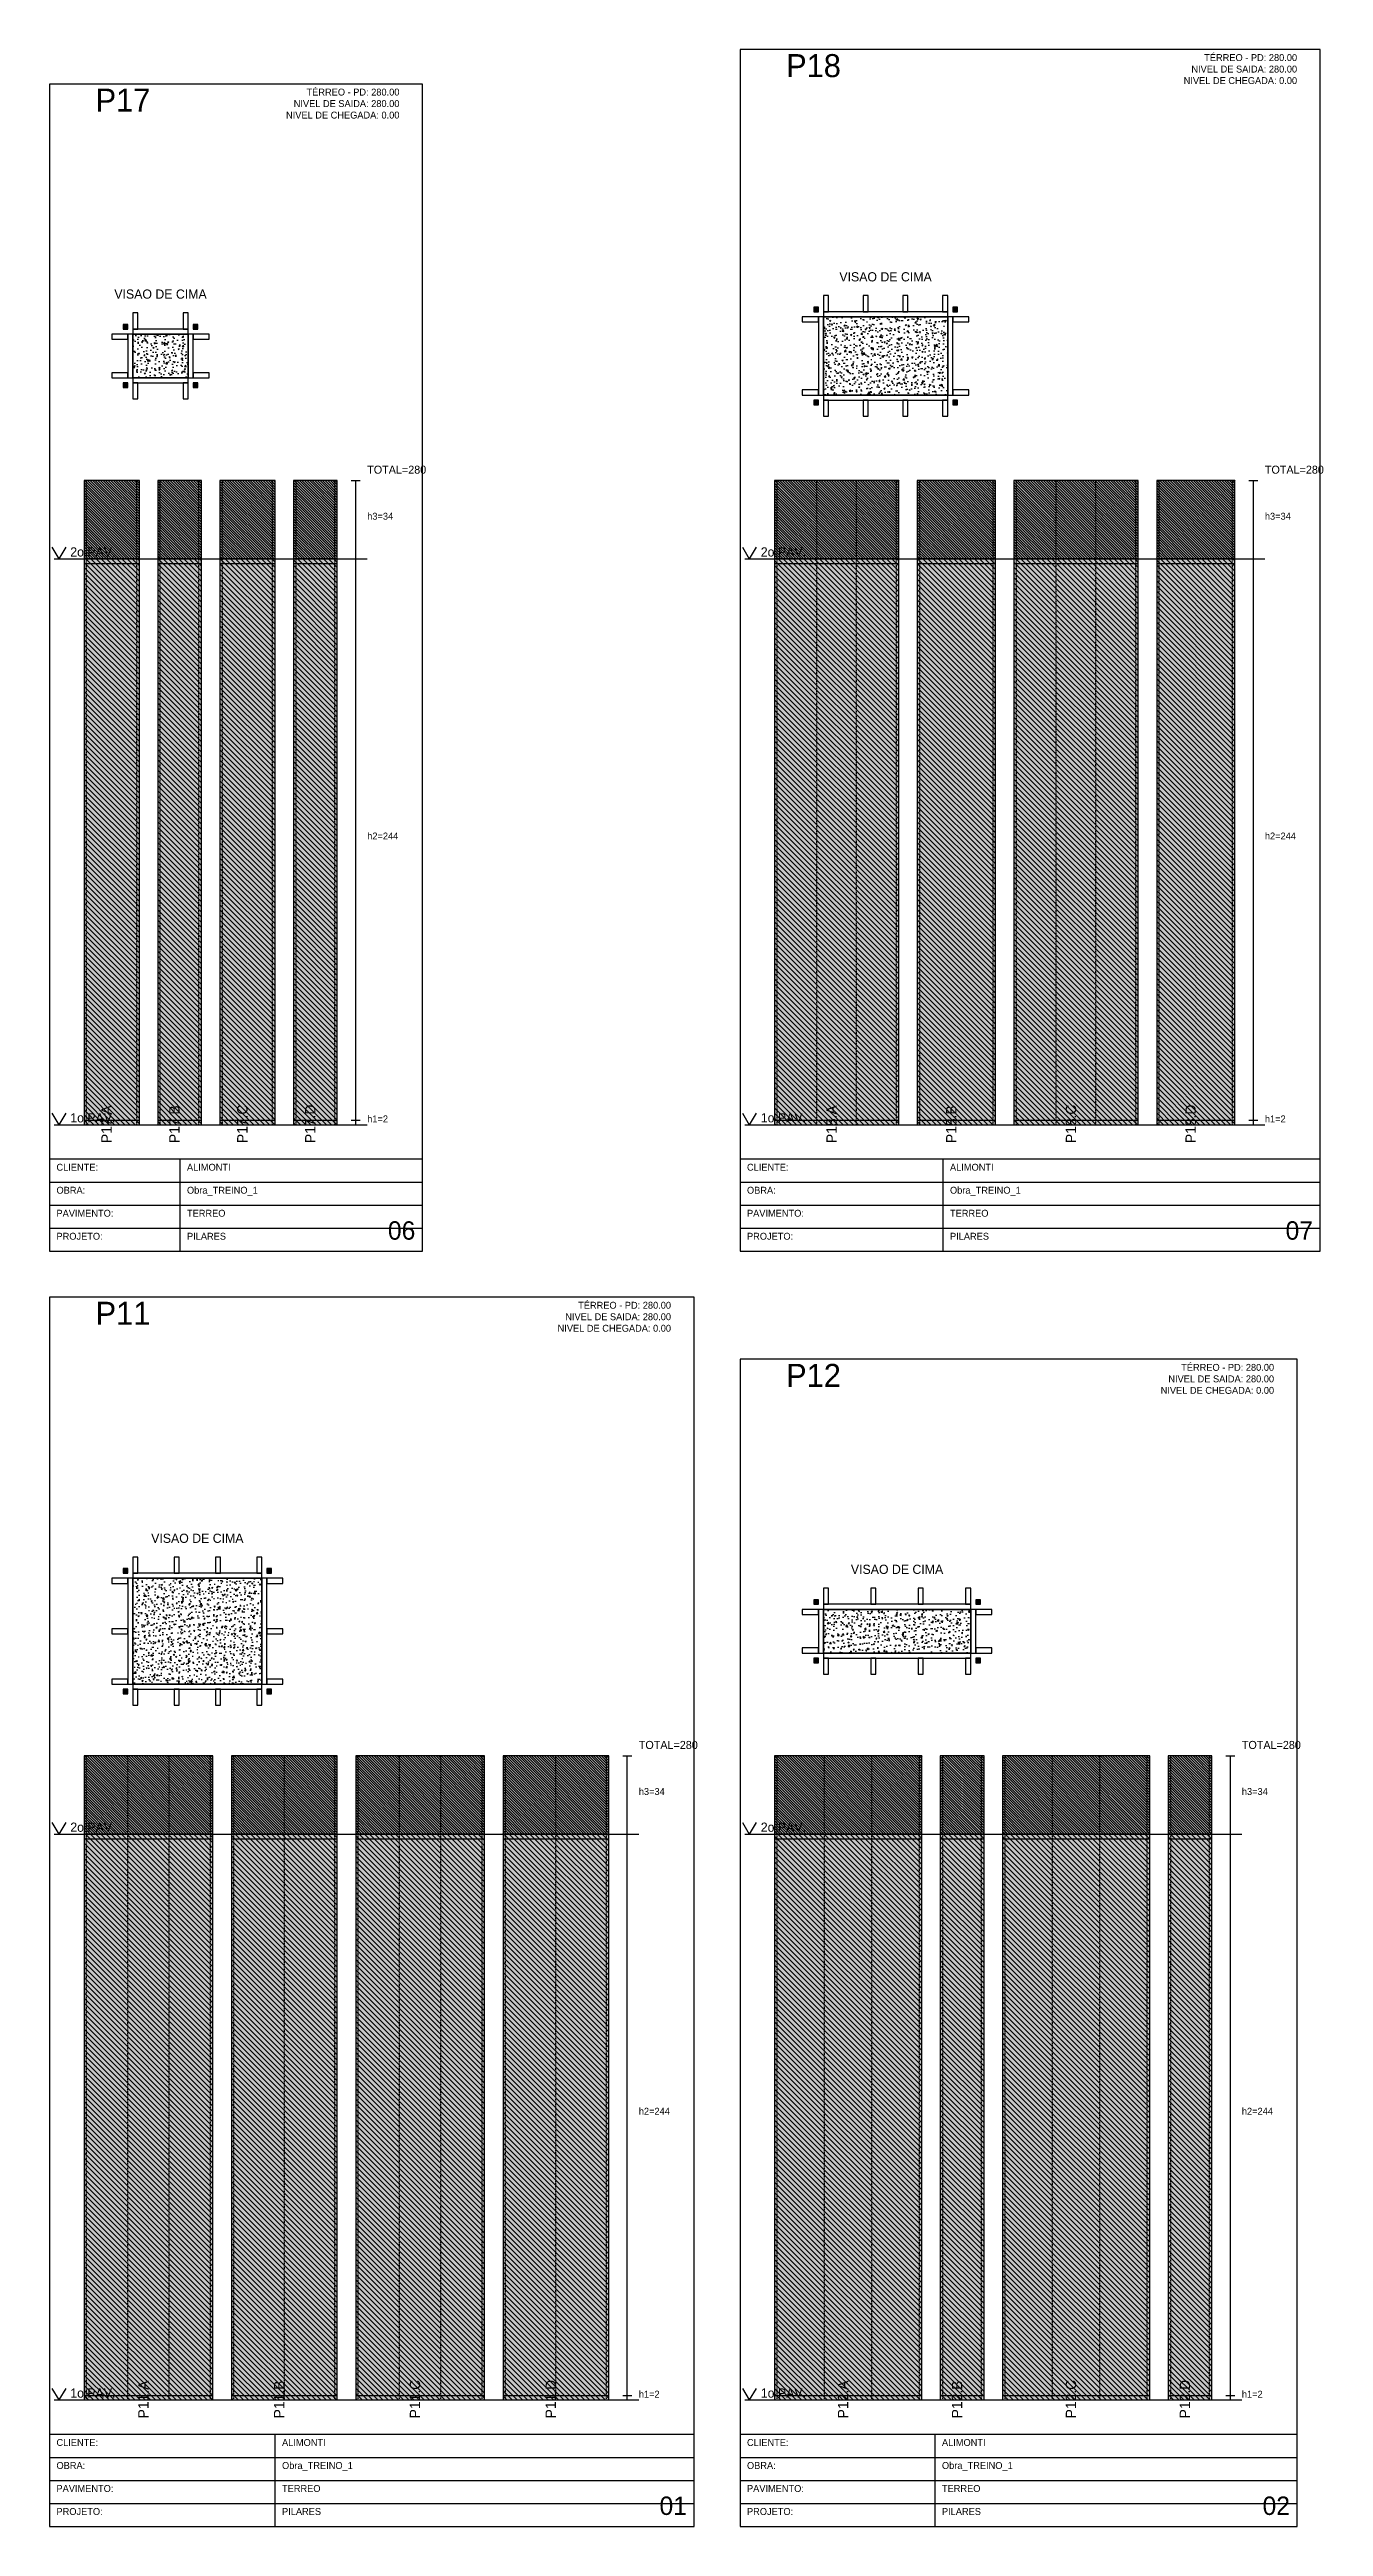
# Model space of a CAD drawing. Header units: metres. Extents: x 0 to 1466, y 0 to 2698.
# Drawn here: x 0 to 553, y 0 to 1077 of the extents above; entities that cross this region are included whole.
import ezdxf
from ezdxf.enums import TextEntityAlignment as Align

# ---------------------------------------------------------------- set-up
doc = ezdxf.new("R2010")
doc.units = ezdxf.units.M
doc.linetypes.add('DASHED', pattern=[0.5, 0.25, -0.25])
for name, color, linetype in [('BORDA_CELULA', 9, 'Continuous'), ('CARIMBO', 9, 'Continuous'), ('CHAPA', 1, 'Continuous'), ('CONCRETO', 4, 'Continuous'), ('COTA', 241, 'Continuous'), ('Hachura', 251, 'Continuous'), ('LABEL_ID', 3, 'Continuous'), ('Nivel', 4, 'Continuous'), ('NOMENCLATURA', 1, 'Continuous'), ('Paineis', 7, 'Continuous'), ('SARR_2.2x7', 82, 'Continuous'), ('Texto Secao', 2, 'Continuous'), ('TEXTO_GERAL', 2, 'Continuous')]:
    doc.layers.add(name, color=color, linetype=linetype)

msp = doc.modelspace()

# ---------------------------------------------------------------- hatches: boundary and pattern name
at = {"layer": 'CHAPA'}
h = msp.add_hatch(color=1, dxfattribs=at)
h.dxf.hatch_style = 1
h.paths.add_polyline_path([(332, 962.8), (334, 962.8), (334, 964.8), (332, 964.8)])
h = msp.add_hatch(color=1, dxfattribs=at)
h.dxf.hatch_style = 1
h.paths.add_polyline_path([(392.4, 962.8), (394.4, 962.8), (394.4, 964.8), (392.4, 964.8)])
h = msp.add_hatch(color=1, dxfattribs=at)
h.dxf.hatch_style = 1
h.paths.add_polyline_path([(32, 955.3), (34, 955.3), (34, 957.3), (32, 957.3)])
h = msp.add_hatch(color=1, dxfattribs=at)
h.dxf.hatch_style = 1
h.paths.add_polyline_path([(62.4, 955.3), (64.4, 955.3), (64.4, 957.3), (62.4, 957.3)])
h = msp.add_hatch(color=1, dxfattribs=at)
h.dxf.hatch_style = 1
h.paths.add_polyline_path([(32, 929.9), (34, 929.9), (34, 931.9), (32, 931.9)])
h = msp.add_hatch(color=1, dxfattribs=at)
h.dxf.hatch_style = 1
h.paths.add_polyline_path([(62.4, 929.9), (64.4, 929.9), (64.4, 931.9), (62.4, 931.9)])
h = msp.add_hatch(color=1, dxfattribs=at)
h.dxf.hatch_style = 1
h.paths.add_polyline_path([(332, 922.4), (334, 922.4), (334, 924.4), (332, 924.4)])
h = msp.add_hatch(color=1, dxfattribs=at)
h.dxf.hatch_style = 1
h.paths.add_polyline_path([(392.4, 922.4), (394.4, 922.4), (394.4, 924.4), (392.4, 924.4)])
h = msp.add_hatch(color=1, dxfattribs=at)
h.dxf.hatch_style = 1
h.paths.add_polyline_path([(32, 414.4), (34, 414.4), (34, 416.4), (32, 416.4)])
h = msp.add_hatch(color=1, dxfattribs=at)
h.dxf.hatch_style = 1
h.paths.add_polyline_path([(94.4, 414.4), (96.4, 414.4), (96.4, 416.4), (94.4, 416.4)])
h = msp.add_hatch(color=1, dxfattribs=at)
h.dxf.hatch_style = 1
h.paths.add_polyline_path([(332, 400.9), (334, 400.9), (334, 402.9), (332, 402.9)])
h = msp.add_hatch(color=1, dxfattribs=at)
h.dxf.hatch_style = 1
h.paths.add_polyline_path([(402.4, 400.9), (404.4, 400.9), (404.4, 402.9), (402.4, 402.9)])
h = msp.add_hatch(color=1, dxfattribs=at)
h.dxf.hatch_style = 1
h.paths.add_polyline_path([(332, 375.5), (334, 375.5), (334, 377.5), (332, 377.5)])
h = msp.add_hatch(color=1, dxfattribs=at)
h.dxf.hatch_style = 1
h.paths.add_polyline_path([(402.4, 375.5), (404.4, 375.5), (404.4, 377.5), (402.4, 377.5)])
h = msp.add_hatch(color=1, dxfattribs=at)
h.dxf.hatch_style = 1
h.paths.add_polyline_path([(32, 362), (34, 362), (34, 364), (32, 364)])
h = msp.add_hatch(color=1, dxfattribs=at)
h.dxf.hatch_style = 1
h.paths.add_polyline_path([(94.4, 362), (96.4, 362), (96.4, 364), (94.4, 364)])
at = {"layer": 'COTA'}
h = msp.add_hatch(dxfattribs=at)
h.set_pattern_fill('AR-CONC', scale=0.03)
h.paths.add_polyline_path([(336.2, 926.6), (390.2, 926.6), (390.2, 960.6), (336.2, 960.6)])
h = msp.add_hatch(dxfattribs=at)
h.set_pattern_fill('AR-CONC', scale=0.03)
h.paths.add_polyline_path([(36.2, 934.1), (60.2, 934.1), (60.2, 953.1), (36.2, 953.1)])
h = msp.add_hatch(dxfattribs=at)
h.set_pattern_fill('AR-CONC', scale=0.03)
h.paths.add_polyline_path([(36.2, 366.2), (92.2, 366.2), (92.2, 412.2), (36.2, 412.2)])
h = msp.add_hatch(dxfattribs=at)
h.set_pattern_fill('AR-CONC', scale=0.03)
h.paths.add_polyline_path([(336.2, 379.7), (400.2, 379.7), (400.2, 398.7), (336.2, 398.7)])
at = {"layer": 'Hachura'}
h = msp.add_hatch(color=7, dxfattribs=at)
h.dxf.hatch_style = 1
h.paths.add_polyline_path([(15, 855.4), (39, 855.4), (39, 889.4), (15, 889.4)])
h = msp.add_hatch(dxfattribs=at)
h.set_pattern_fill('ANSI31', scale=0.25, angle=270)
h.paths.add_polyline_path([(15, 855.4), (39, 855.4), (39, 889.4), (15, 889.4)])
h = msp.add_hatch(color=7, dxfattribs=at)
h.dxf.hatch_style = 1
h.paths.add_polyline_path([(47, 855.4), (66, 855.4), (66, 889.4), (47, 889.4)])
h = msp.add_hatch(dxfattribs=at)
h.set_pattern_fill('ANSI31', scale=0.25, angle=270)
h.paths.add_polyline_path([(47, 855.4), (66, 855.4), (66, 889.4), (47, 889.4)])
h = msp.add_hatch(color=7, dxfattribs=at)
h.dxf.hatch_style = 1
h.paths.add_polyline_path([(74, 855.4), (98, 855.4), (98, 889.4), (74, 889.4)])
h = msp.add_hatch(dxfattribs=at)
h.set_pattern_fill('ANSI31', scale=0.25, angle=270)
h.paths.add_polyline_path([(74, 855.4), (98, 855.4), (98, 889.4), (74, 889.4)])
h = msp.add_hatch(color=7, dxfattribs=at)
h.dxf.hatch_style = 1
h.paths.add_polyline_path([(106, 855.4), (125, 855.4), (125, 889.4), (106, 889.4)])
h = msp.add_hatch(dxfattribs=at)
h.set_pattern_fill('ANSI31', scale=0.25, angle=270)
h.paths.add_polyline_path([(106, 855.4), (125, 855.4), (125, 889.4), (106, 889.4)])
h = msp.add_hatch(color=7, dxfattribs=at)
h.dxf.hatch_style = 1
h.paths.add_polyline_path([(315, 855.4), (369, 855.4), (369, 889.4), (315, 889.4)])
h = msp.add_hatch(dxfattribs=at)
h.set_pattern_fill('ANSI31', scale=0.25, angle=270)
h.paths.add_polyline_path([(315, 855.4), (369, 855.4), (369, 889.4), (315, 889.4)])
h = msp.add_hatch(color=7, dxfattribs=at)
h.dxf.hatch_style = 1
h.paths.add_polyline_path([(377, 855.4), (411, 855.4), (411, 889.4), (377, 889.4)])
h = msp.add_hatch(dxfattribs=at)
h.set_pattern_fill('ANSI31', scale=0.25, angle=270)
h.paths.add_polyline_path([(377, 855.4), (411, 855.4), (411, 889.4), (377, 889.4)])
h = msp.add_hatch(color=7, dxfattribs=at)
h.dxf.hatch_style = 1
h.paths.add_polyline_path([(419, 855.4), (473, 855.4), (473, 889.4), (419, 889.4)])
h = msp.add_hatch(dxfattribs=at)
h.set_pattern_fill('ANSI31', scale=0.25, angle=270)
h.paths.add_polyline_path([(419, 855.4), (473, 855.4), (473, 889.4), (419, 889.4)])
h = msp.add_hatch(color=7, dxfattribs=at)
h.dxf.hatch_style = 1
h.paths.add_polyline_path([(481, 855.4), (515, 855.4), (515, 889.4), (481, 889.4)])
h = msp.add_hatch(dxfattribs=at)
h.set_pattern_fill('ANSI31', scale=0.25, angle=270)
h.paths.add_polyline_path([(481, 855.4), (515, 855.4), (515, 889.4), (481, 889.4)])
h = msp.add_hatch(color=7, dxfattribs=at)
h.dxf.hatch_style = 1
h.paths.add_polyline_path([(15, 609.4), (39, 609.4), (39, 855.4), (15, 855.4)])
h = msp.add_hatch(dxfattribs=at)
h.set_pattern_fill('ANSI31', scale=0.5, angle=270)
h.paths.add_polyline_path([(15, 609.4), (39, 609.4), (39, 855.4), (15, 855.4)])
h = msp.add_hatch(color=7, dxfattribs=at)
h.dxf.hatch_style = 1
h.paths.add_polyline_path([(47, 609.4), (66, 609.4), (66, 855.4), (47, 855.4)])
h = msp.add_hatch(dxfattribs=at)
h.set_pattern_fill('ANSI31', scale=0.5, angle=270)
h.paths.add_polyline_path([(47, 609.4), (66, 609.4), (66, 855.4), (47, 855.4)])
h = msp.add_hatch(color=7, dxfattribs=at)
h.dxf.hatch_style = 1
h.paths.add_polyline_path([(74, 609.4), (98, 609.4), (98, 855.4), (74, 855.4)])
h = msp.add_hatch(dxfattribs=at)
h.set_pattern_fill('ANSI31', scale=0.5, angle=270)
h.paths.add_polyline_path([(74, 609.4), (98, 609.4), (98, 855.4), (74, 855.4)])
h = msp.add_hatch(color=7, dxfattribs=at)
h.dxf.hatch_style = 1
h.paths.add_polyline_path([(106, 609.4), (125, 609.4), (125, 855.4), (106, 855.4)])
h = msp.add_hatch(dxfattribs=at)
h.set_pattern_fill('ANSI31', scale=0.5, angle=270)
h.paths.add_polyline_path([(106, 609.4), (125, 609.4), (125, 855.4), (106, 855.4)])
h = msp.add_hatch(color=7, dxfattribs=at)
h.dxf.hatch_style = 1
h.paths.add_polyline_path([(315, 609.4), (369, 609.4), (369, 855.4), (315, 855.4)])
h = msp.add_hatch(dxfattribs=at)
h.set_pattern_fill('ANSI31', scale=0.5, angle=270)
h.paths.add_polyline_path([(315, 609.4), (369, 609.4), (369, 855.4), (315, 855.4)])
h = msp.add_hatch(color=7, dxfattribs=at)
h.dxf.hatch_style = 1
h.paths.add_polyline_path([(377, 609.4), (411, 609.4), (411, 855.4), (377, 855.4)])
h = msp.add_hatch(dxfattribs=at)
h.set_pattern_fill('ANSI31', scale=0.5, angle=270)
h.paths.add_polyline_path([(377, 609.4), (411, 609.4), (411, 855.4), (377, 855.4)])
h = msp.add_hatch(color=7, dxfattribs=at)
h.dxf.hatch_style = 1
h.paths.add_polyline_path([(419, 609.4), (473, 609.4), (473, 855.4), (419, 855.4)])
h = msp.add_hatch(dxfattribs=at)
h.set_pattern_fill('ANSI31', scale=0.5, angle=270)
h.paths.add_polyline_path([(419, 609.4), (473, 609.4), (473, 855.4), (419, 855.4)])
h = msp.add_hatch(color=7, dxfattribs=at)
h.dxf.hatch_style = 1
h.paths.add_polyline_path([(481, 609.4), (515, 609.4), (515, 855.4), (481, 855.4)])
h = msp.add_hatch(dxfattribs=at)
h.set_pattern_fill('ANSI31', scale=0.5, angle=270)
h.paths.add_polyline_path([(481, 609.4), (515, 609.4), (515, 855.4), (481, 855.4)])
h = msp.add_hatch(color=7, dxfattribs=at)
h.dxf.hatch_style = 1
h.paths.add_polyline_path([(15, 301), (71, 301), (71, 335), (15, 335)])
h = msp.add_hatch(dxfattribs=at)
h.set_pattern_fill('ANSI31', scale=0.25, angle=270)
h.paths.add_polyline_path([(15, 301), (71, 301), (71, 335), (15, 335)])
h = msp.add_hatch(color=7, dxfattribs=at)
h.dxf.hatch_style = 1
h.paths.add_polyline_path([(79, 301), (125, 301), (125, 335), (79, 335)])
h = msp.add_hatch(dxfattribs=at)
h.set_pattern_fill('ANSI31', scale=0.25, angle=270)
h.paths.add_polyline_path([(79, 301), (125, 301), (125, 335), (79, 335)])
h = msp.add_hatch(color=7, dxfattribs=at)
h.dxf.hatch_style = 1
h.paths.add_polyline_path([(133, 301), (189, 301), (189, 335), (133, 335)])
h = msp.add_hatch(dxfattribs=at)
h.set_pattern_fill('ANSI31', scale=0.25, angle=270)
h.paths.add_polyline_path([(133, 301), (189, 301), (189, 335), (133, 335)])
h = msp.add_hatch(color=7, dxfattribs=at)
h.dxf.hatch_style = 1
h.paths.add_polyline_path([(197, 301), (243, 301), (243, 335), (197, 335)])
h = msp.add_hatch(dxfattribs=at)
h.set_pattern_fill('ANSI31', scale=0.25, angle=270)
h.paths.add_polyline_path([(197, 301), (243, 301), (243, 335), (197, 335)])
h = msp.add_hatch(color=7, dxfattribs=at)
h.dxf.hatch_style = 1
h.paths.add_polyline_path([(315, 301), (379, 301), (379, 335), (315, 335)])
h = msp.add_hatch(dxfattribs=at)
h.set_pattern_fill('ANSI31', scale=0.25, angle=270)
h.paths.add_polyline_path([(315, 301), (379, 301), (379, 335), (315, 335)])
h = msp.add_hatch(color=7, dxfattribs=at)
h.dxf.hatch_style = 1
h.paths.add_polyline_path([(387, 301), (406, 301), (406, 335), (387, 335)])
h = msp.add_hatch(dxfattribs=at)
h.set_pattern_fill('ANSI31', scale=0.25, angle=270)
h.paths.add_polyline_path([(387, 301), (406, 301), (406, 335), (387, 335)])
h = msp.add_hatch(color=7, dxfattribs=at)
h.dxf.hatch_style = 1
h.paths.add_polyline_path([(414, 301), (478, 301), (478, 335), (414, 335)])
h = msp.add_hatch(dxfattribs=at)
h.set_pattern_fill('ANSI31', scale=0.25, angle=270)
h.paths.add_polyline_path([(414, 301), (478, 301), (478, 335), (414, 335)])
h = msp.add_hatch(color=7, dxfattribs=at)
h.dxf.hatch_style = 1
h.paths.add_polyline_path([(486, 301), (505, 301), (505, 335), (486, 335)])
h = msp.add_hatch(dxfattribs=at)
h.set_pattern_fill('ANSI31', scale=0.25, angle=270)
h.paths.add_polyline_path([(486, 301), (505, 301), (505, 335), (486, 335)])
h = msp.add_hatch(color=7, dxfattribs=at)
h.dxf.hatch_style = 1
h.paths.add_polyline_path([(15, 55), (71, 55), (71, 301), (15, 301)])
h = msp.add_hatch(dxfattribs=at)
h.set_pattern_fill('ANSI31', scale=0.5, angle=270)
h.paths.add_polyline_path([(15, 55), (71, 55), (71, 301), (15, 301)])
h = msp.add_hatch(color=7, dxfattribs=at)
h.dxf.hatch_style = 1
h.paths.add_polyline_path([(79, 55), (125, 55), (125, 301), (79, 301)])
h = msp.add_hatch(dxfattribs=at)
h.set_pattern_fill('ANSI31', scale=0.5, angle=270)
h.paths.add_polyline_path([(79, 55), (125, 55), (125, 301), (79, 301)])
h = msp.add_hatch(color=7, dxfattribs=at)
h.dxf.hatch_style = 1
h.paths.add_polyline_path([(133, 55), (189, 55), (189, 301), (133, 301)])
h = msp.add_hatch(dxfattribs=at)
h.set_pattern_fill('ANSI31', scale=0.5, angle=270)
h.paths.add_polyline_path([(133, 55), (189, 55), (189, 301), (133, 301)])
h = msp.add_hatch(color=7, dxfattribs=at)
h.dxf.hatch_style = 1
h.paths.add_polyline_path([(197, 55), (243, 55), (243, 301), (197, 301)])
h = msp.add_hatch(dxfattribs=at)
h.set_pattern_fill('ANSI31', scale=0.5, angle=270)
h.paths.add_polyline_path([(197, 55), (243, 55), (243, 301), (197, 301)])
h = msp.add_hatch(color=7, dxfattribs=at)
h.dxf.hatch_style = 1
h.paths.add_polyline_path([(315, 55), (379, 55), (379, 301), (315, 301)])
h = msp.add_hatch(dxfattribs=at)
h.set_pattern_fill('ANSI31', scale=0.5, angle=270)
h.paths.add_polyline_path([(315, 55), (379, 55), (379, 301), (315, 301)])
h = msp.add_hatch(color=7, dxfattribs=at)
h.dxf.hatch_style = 1
h.paths.add_polyline_path([(387, 55), (406, 55), (406, 301), (387, 301)])
h = msp.add_hatch(dxfattribs=at)
h.set_pattern_fill('ANSI31', scale=0.5, angle=270)
h.paths.add_polyline_path([(387, 55), (406, 55), (406, 301), (387, 301)])
h = msp.add_hatch(color=7, dxfattribs=at)
h.dxf.hatch_style = 1
h.paths.add_polyline_path([(414, 55), (478, 55), (478, 301), (414, 301)])
h = msp.add_hatch(dxfattribs=at)
h.set_pattern_fill('ANSI31', scale=0.5, angle=270)
h.paths.add_polyline_path([(414, 55), (478, 55), (478, 301), (414, 301)])
h = msp.add_hatch(color=7, dxfattribs=at)
h.dxf.hatch_style = 1
h.paths.add_polyline_path([(486, 55), (505, 55), (505, 301), (486, 301)])
h = msp.add_hatch(dxfattribs=at)
h.set_pattern_fill('ANSI31', scale=0.5, angle=270)
h.paths.add_polyline_path([(486, 55), (505, 55), (505, 301), (486, 301)])

# ---------------------------------------------------------------- linework, layer by layer
at = {"layer": 'BORDA_CELULA', "color": 9}
for points in [[(300, 554.4), (552, 554.4), (552, 1076.8), (300, 1076.8)], [(0, 554.4), (162, 554.4), (162, 1061.8), (0, 1061.8)], [(0, 0), (280, 0), (280, 534.4), (0, 534.4)], [(300, 0), (542, 0), (542, 507.4), (300, 507.4)]]:
    msp.add_lwpolyline(points, close=True, dxfattribs=at)
at = {"layer": 'CARIMBO', "color": 40}
for p, q in [((56.7, 554.4), (56.7, 594.4)), ((388.2, 554.4), (388.2, 594.4)), ((0, 584.4), (162, 584.4)), ((300, 584.4), (552, 584.4)), ((0, 574.4), (162, 574.4)), ((300, 574.4), (552, 574.4)), ((0, 564.4), (162, 564.4)), ((300, 564.4), (552, 564.4)), ((98, 0), (98, 40)), ((384.7, 0), (384.7, 40)), ((0, 30), (280, 30)), ((300, 30), (542, 30)), ((0, 20), (280, 20)), ((300, 20), (542, 20)), ((0, 10), (280, 10)), ((300, 10), (542, 10))]:
    msp.add_line(p, q, dxfattribs=at)
for points in [[(0, 554.4), (162, 554.4), (162, 594.4), (0, 594.4)], [(300, 554.4), (552, 554.4), (552, 594.4), (300, 594.4)], [(0, 0), (280, 0), (280, 40), (0, 40)], [(300, 0), (542, 0), (542, 40), (300, 40)]]:
    msp.add_lwpolyline(points, close=True, dxfattribs=at)
at = {"layer": 'CHAPA', "color": 1}
for points in [[(332, 962.8), (334, 962.8), (334, 964.8), (332, 964.8)], [(392.4, 962.8), (394.4, 962.8), (394.4, 964.8), (392.4, 964.8)], [(32, 955.3), (34, 955.3), (34, 957.3), (32, 957.3)], [(62.4, 955.3), (64.4, 955.3), (64.4, 957.3), (62.4, 957.3)], [(32, 929.9), (34, 929.9), (34, 931.9), (32, 931.9)], [(62.4, 929.9), (64.4, 929.9), (64.4, 931.9), (62.4, 931.9)], [(332, 922.4), (334, 922.4), (334, 924.4), (332, 924.4)], [(392.4, 922.4), (394.4, 922.4), (394.4, 924.4), (392.4, 924.4)], [(32, 414.4), (34, 414.4), (34, 416.4), (32, 416.4)], [(94.4, 414.4), (96.4, 414.4), (96.4, 416.4), (94.4, 416.4)], [(332, 400.9), (334, 400.9), (334, 402.9), (332, 402.9)], [(402.4, 400.9), (404.4, 400.9), (404.4, 402.9), (402.4, 402.9)], [(332, 375.5), (334, 375.5), (334, 377.5), (332, 377.5)], [(402.4, 375.5), (404.4, 375.5), (404.4, 377.5), (402.4, 377.5)], [(32, 362), (34, 362), (34, 364), (32, 364)], [(94.4, 362), (96.4, 362), (96.4, 364), (94.4, 364)]]:
    msp.add_lwpolyline(points, close=True, dxfattribs=at)
at = {"layer": 'CONCRETO', "color": 4}
for points in [[(336.2, 926.6), (390.2, 926.6), (390.2, 960.6), (336.2, 960.6)], [(36.2, 934.1), (60.2, 934.1), (60.2, 953.1), (36.2, 953.1)], [(36.2, 366.2), (92.2, 366.2), (92.2, 412.2), (36.2, 412.2)], [(336.2, 379.7), (400.2, 379.7), (400.2, 398.7), (336.2, 398.7)]]:
    msp.add_lwpolyline(points, close=True, dxfattribs=at)
at = {"layer": 'COTA', "color": 8}
for p, q in [((131, 889.4), (135, 889.4)), ((133, 609.4), (133, 889.4)), ((521, 889.4), (525, 889.4)), ((523, 609.4), (523, 889.4)), ((131, 855.4), (135, 855.4)), ((131, 855.4), (135, 855.4)), ((521, 855.4), (525, 855.4)), ((521, 855.4), (525, 855.4)), ((131, 611.4), (135, 611.4)), ((131, 611.4), (135, 611.4)), ((131, 609.4), (135, 609.4)), ((521, 611.4), (525, 611.4)), ((521, 611.4), (525, 611.4)), ((521, 609.4), (525, 609.4)), ((249, 335), (253, 335)), ((251, 55), (251, 335)), ((511, 335), (515, 335)), ((513, 55), (513, 335)), ((249, 301), (253, 301)), ((249, 301), (253, 301)), ((511, 301), (515, 301)), ((511, 301), (515, 301)), ((249, 57), (253, 57)), ((249, 57), (253, 57)), ((249, 55), (253, 55)), ((511, 57), (515, 57)), ((511, 57), (515, 57)), ((511, 55), (515, 55))]:
    msp.add_line(p, q, dxfattribs=at)
at = {"layer": 'Nivel', "color": 4}
for p, q in [((1, 860.4), (4, 855.4)), ((2, 855.4), (138, 855.4)), ((7, 860.4), (4, 855.4)), ((301, 860.4), (304, 855.4)), ((302, 855.4), (528, 855.4)), ((307, 860.4), (304, 855.4)), ((1, 614.4), (4, 609.4)), ((7, 614.4), (4, 609.4)), ((301, 614.4), (304, 609.4)), ((307, 614.4), (304, 609.4)), ((2, 609.4), (138, 609.4)), ((302, 609.4), (528, 609.4)), ((1, 306), (4, 301)), ((7, 306), (4, 301)), ((301, 306), (304, 301)), ((307, 306), (304, 301)), ((2, 301), (256, 301)), ((302, 301), (518, 301)), ((1, 60), (4, 55)), ((2, 55), (256, 55)), ((7, 60), (4, 55)), ((301, 60), (304, 55)), ((302, 55), (518, 55)), ((307, 60), (304, 55))]:
    msp.add_line(p, q, dxfattribs=at)
at = {"layer": 'Paineis', "color": 7}
for p, q in [((15, 853.4), (39, 853.4)), ((47, 853.4), (66, 853.4)), ((74, 853.4), (98, 853.4)), ((106, 853.4), (125, 853.4)), ((315, 853.4), (369, 853.4)), ((377, 853.4), (411, 853.4)), ((419, 853.4), (473, 853.4)), ((481, 853.4), (515, 853.4)), ((15, 611.4), (39, 611.4)), ((47, 611.4), (66, 611.4)), ((74, 611.4), (98, 611.4)), ((106, 611.4), (125, 611.4)), ((315, 611.4), (369, 611.4)), ((377, 611.4), (411, 611.4)), ((419, 611.4), (473, 611.4)), ((481, 611.4), (515, 611.4)), ((15, 299), (71, 299)), ((79, 299), (125, 299)), ((133, 299), (189, 299)), ((197, 299), (243, 299)), ((315, 299), (379, 299)), ((387, 299), (406, 299)), ((414, 299), (478, 299)), ((486, 299), (505, 299)), ((15, 57), (71, 57)), ((79, 57), (125, 57)), ((133, 57), (189, 57)), ((197, 57), (243, 57)), ((315, 57), (379, 57)), ((387, 57), (406, 57)), ((414, 57), (478, 57)), ((486, 57), (505, 57))]:
    msp.add_line(p, q, dxfattribs=at)
for points in [[(334, 926.6), (336.2, 926.6), (336.2, 960.6), (334, 960.6)], [(336.2, 960.6), (390.2, 960.6), (390.2, 962.8), (336.2, 962.8)], [(390.2, 926.6), (392.4, 926.6), (392.4, 960.6), (390.2, 960.6)], [(34, 934.1), (36.2, 934.1), (36.2, 953.1), (34, 953.1)], [(36.2, 953.1), (60.2, 953.1), (60.2, 955.3), (36.2, 955.3)], [(60.2, 934.1), (62.4, 934.1), (62.4, 953.1), (60.2, 953.1)], [(36.2, 931.9), (60.2, 931.9), (60.2, 934.1), (36.2, 934.1)], [(336.2, 924.4), (390.2, 924.4), (390.2, 926.6), (336.2, 926.6)], [(15, 855.4), (39, 855.4), (39, 889.4), (15, 889.4)], [(47, 855.4), (66, 855.4), (66, 889.4), (47, 889.4)], [(74, 855.4), (98, 855.4), (98, 889.4), (74, 889.4)], [(106, 855.4), (125, 855.4), (125, 889.4), (106, 889.4)], [(315, 855.4), (369, 855.4), (369, 889.4), (315, 889.4)], [(377, 855.4), (411, 855.4), (411, 889.4), (377, 889.4)], [(419, 855.4), (473, 855.4), (473, 889.4), (419, 889.4)], [(481, 855.4), (515, 855.4), (515, 889.4), (481, 889.4)], [(15, 609.4), (39, 609.4), (39, 855.4), (15, 855.4)], [(47, 609.4), (66, 609.4), (66, 855.4), (47, 855.4)], [(74, 609.4), (98, 609.4), (98, 855.4), (74, 855.4)], [(106, 609.4), (125, 609.4), (125, 855.4), (106, 855.4)], [(315, 609.4), (369, 609.4), (369, 855.4), (315, 855.4)], [(377, 609.4), (411, 609.4), (411, 855.4), (377, 855.4)], [(419, 609.4), (473, 609.4), (473, 855.4), (419, 855.4)], [(481, 609.4), (515, 609.4), (515, 855.4), (481, 855.4)], [(34, 366.2), (36.2, 366.2), (36.2, 412.2), (34, 412.2)], [(36.2, 412.2), (92.2, 412.2), (92.2, 414.4), (36.2, 414.4)], [(92.2, 366.2), (94.4, 366.2), (94.4, 412.2), (92.2, 412.2)], [(334, 379.7), (336.2, 379.7), (336.2, 398.7), (334, 398.7)], [(336.2, 398.7), (400.2, 398.7), (400.2, 400.9), (336.2, 400.9)], [(400.2, 379.7), (402.4, 379.7), (402.4, 398.7), (400.2, 398.7)], [(336.2, 377.5), (400.2, 377.5), (400.2, 379.7), (336.2, 379.7)], [(36.2, 364), (92.2, 364), (92.2, 366.2), (36.2, 366.2)], [(15, 301), (71, 301), (71, 335), (15, 335)], [(79, 301), (125, 301), (125, 335), (79, 335)], [(133, 301), (189, 301), (189, 335), (133, 335)], [(197, 301), (243, 301), (243, 335), (197, 335)], [(315, 301), (379, 301), (379, 335), (315, 335)], [(387, 301), (406, 301), (406, 335), (387, 335)], [(414, 301), (478, 301), (478, 335), (414, 335)], [(486, 301), (505, 301), (505, 335), (486, 335)], [(15, 55), (71, 55), (71, 301), (15, 301)], [(79, 55), (125, 55), (125, 301), (79, 301)], [(133, 55), (189, 55), (189, 301), (133, 301)], [(197, 55), (243, 55), (243, 301), (197, 301)], [(315, 55), (379, 55), (379, 301), (315, 301)], [(387, 55), (406, 55), (406, 301), (387, 301)], [(414, 55), (478, 55), (478, 301), (414, 301)], [(486, 55), (505, 55), (505, 301), (486, 301)]]:
    msp.add_lwpolyline(points, close=True, dxfattribs=at)
at = {"layer": 'SARR_2.2x7', "color": 82, "linetype": 'DASHED'}
for p, q in [((16.1, 609.4), (16.1, 889.4)), ((37.9, 609.4), (37.9, 889.4)), ((48.1, 609.4), (48.1, 889.4)), ((64.9, 609.4), (64.9, 889.4)), ((75.1, 609.4), (75.1, 889.4)), ((96.9, 609.4), (96.9, 889.4)), ((107.1, 609.4), (107.1, 889.4)), ((123.9, 609.4), (123.9, 889.4)), ((316.1, 609.4), (316.1, 889.4)), ((333.37, 609.4), (333.37, 889.4)), ((350.63, 609.4), (350.63, 889.4)), ((367.9, 609.4), (367.9, 889.4)), ((378.1, 609.4), (378.1, 889.4)), ((409.9, 609.4), (409.9, 889.4)), ((420.1, 609.4), (420.1, 889.4)), ((437.37, 609.4), (437.37, 889.4)), ((454.63, 609.4), (454.63, 889.4)), ((471.9, 609.4), (471.9, 889.4)), ((482.1, 609.4), (482.1, 889.4)), ((513.9, 609.4), (513.9, 889.4)), ((16.1, 55), (16.1, 335)), ((34.03, 55), (34.03, 335)), ((51.97, 55), (51.97, 335)), ((69.9, 55), (69.9, 335)), ((80.1, 55), (80.1, 335)), ((102, 55), (102, 335)), ((123.9, 55), (123.9, 335)), ((134.1, 55), (134.1, 335)), ((152.03, 55), (152.03, 335)), ((169.97, 55), (169.97, 335)), ((187.9, 55), (187.9, 335)), ((198.1, 55), (198.1, 335)), ((220, 55), (220, 335)), ((241.9, 55), (241.9, 335)), ((316.1, 55), (316.1, 335)), ((336.7, 55), (336.7, 335)), ((357.3, 55), (357.3, 335)), ((377.9, 55), (377.9, 335)), ((388.1, 55), (388.1, 335)), ((404.9, 55), (404.9, 335)), ((415.1, 55), (415.1, 335)), ((435.7, 55), (435.7, 335)), ((456.3, 55), (456.3, 335)), ((476.9, 55), (476.9, 335)), ((487.1, 55), (487.1, 335)), ((503.9, 55), (503.9, 335))]:
    msp.add_line(p, q, dxfattribs=at)
at = {"layer": 'SARR_2.2x7', "color": 82}
for points in [[(336.2, 962.8), (338.4, 962.8), (338.4, 969.8), (336.2, 969.8)], [(353.47, 962.8), (355.67, 962.8), (355.67, 969.8), (353.47, 969.8)], [(370.73, 962.8), (372.93, 962.8), (372.93, 969.8), (370.73, 969.8)], [(388, 962.8), (390.2, 962.8), (390.2, 969.8), (388, 969.8)], [(36.2, 955.3), (38.4, 955.3), (38.4, 962.3), (36.2, 962.3)], [(58, 955.3), (60.2, 955.3), (60.2, 962.3), (58, 962.3)], [(327, 958.4), (334, 958.4), (334, 960.6), (327, 960.6)], [(392.4, 958.4), (399.4, 958.4), (399.4, 960.6), (392.4, 960.6)], [(27, 950.9), (34, 950.9), (34, 953.1), (27, 953.1)], [(62.4, 950.9), (69.4, 950.9), (69.4, 953.1), (62.4, 953.1)], [(27, 934.1), (34, 934.1), (34, 936.3), (27, 936.3)], [(36.2, 924.9), (38.4, 924.9), (38.4, 931.9), (36.2, 931.9)], [(58, 924.9), (60.2, 924.9), (60.2, 931.9), (58, 931.9)], [(62.4, 934.1), (69.4, 934.1), (69.4, 936.3), (62.4, 936.3)], [(327, 926.6), (334, 926.6), (334, 928.8), (327, 928.8)], [(392.4, 926.6), (399.4, 926.6), (399.4, 928.8), (392.4, 928.8)], [(336.2, 917.4), (338.4, 917.4), (338.4, 924.4), (336.2, 924.4)], [(353.47, 917.4), (355.67, 917.4), (355.67, 924.4), (353.47, 924.4)], [(370.73, 917.4), (372.93, 917.4), (372.93, 924.4), (370.73, 924.4)], [(388, 917.4), (390.2, 917.4), (390.2, 924.4), (388, 924.4)], [(36.2, 414.4), (38.4, 414.4), (38.4, 421.4), (36.2, 421.4)], [(54.13, 414.4), (56.33, 414.4), (56.33, 421.4), (54.13, 421.4)], [(72.07, 414.4), (74.27, 414.4), (74.27, 421.4), (72.07, 421.4)], [(90, 414.4), (92.2, 414.4), (92.2, 421.4), (90, 421.4)], [(27, 410), (34, 410), (34, 412.2), (27, 412.2)], [(94.4, 410), (101.4, 410), (101.4, 412.2), (94.4, 412.2)], [(327, 396.5), (334, 396.5), (334, 398.7), (327, 398.7)], [(336.2, 400.9), (338.4, 400.9), (338.4, 407.9), (336.2, 407.9)], [(356.8, 400.9), (359, 400.9), (359, 407.9), (356.8, 407.9)], [(377.4, 400.9), (379.6, 400.9), (379.6, 407.9), (377.4, 407.9)], [(398, 400.9), (400.2, 400.9), (400.2, 407.9), (398, 407.9)], [(402.4, 396.5), (409.4, 396.5), (409.4, 398.7), (402.4, 398.7)], [(27, 388.1), (34, 388.1), (34, 390.3), (27, 390.3)], [(94.4, 388.1), (101.4, 388.1), (101.4, 390.3), (94.4, 390.3)], [(327, 379.7), (334, 379.7), (334, 381.9), (327, 381.9)], [(336.2, 370.5), (338.4, 370.5), (338.4, 377.5), (336.2, 377.5)], [(356.8, 370.5), (359, 370.5), (359, 377.5), (356.8, 377.5)], [(377.4, 370.5), (379.6, 370.5), (379.6, 377.5), (377.4, 377.5)], [(398, 370.5), (400.2, 370.5), (400.2, 377.5), (398, 377.5)], [(402.4, 379.7), (409.4, 379.7), (409.4, 381.9), (402.4, 381.9)], [(27, 366.2), (34, 366.2), (34, 368.4), (27, 368.4)], [(94.4, 366.2), (101.4, 366.2), (101.4, 368.4), (94.4, 368.4)], [(36.2, 357), (38.4, 357), (38.4, 364), (36.2, 364)], [(54.13, 357), (56.33, 357), (56.33, 364), (54.13, 364)], [(72.07, 357), (74.27, 357), (74.27, 364), (72.07, 364)], [(90, 357), (92.2, 357), (92.2, 364), (90, 364)]]:
    msp.add_lwpolyline(points, close=True, dxfattribs=at)

# ---------------------------------------------------------------- texts
at = {"layer": 'CARIMBO', "color": 9}
for s, p in [('CLIENTE:', (3, 589.4)), ('CLIENTE:', (303, 589.4)), ('OBRA:', (3, 579.4)), ('OBRA:', (303, 579.4)), ('PAVIMENTO:', (3, 569.4)), ('PAVIMENTO:', (303, 569.4)), ('PROJETO:', (3, 559.4)), ('PROJETO:', (303, 559.4)), ('CLIENTE:', (3, 35)), ('CLIENTE:', (303, 35)), ('OBRA:', (3, 25)), ('OBRA:', (303, 25)), ('PAVIMENTO:', (3, 15)), ('PAVIMENTO:', (303, 15)), ('PROJETO:', (3, 5)), ('PROJETO:', (303, 5))]:
    msp.add_text(s, height=3, dxfattribs=at).set_placement(p)
at = {"layer": 'COTA', "color": 8}
for s, height, p in [('TOTAL=280', 3.5, (138, 892.4)), ('TOTAL=280', 3.5, (528, 892.4)), ('h3=34', 3, (138, 872.4)), ('h3=34', 3, (528, 872.4)), ('h2=244', 3, (138, 733.4)), ('h2=244', 3, (528, 733.4)), ('h1=2', 3, (138, 610.4)), ('h1=2', 3, (528, 610.4)), ('TOTAL=280', 3.5, (256, 338)), ('TOTAL=280', 3.5, (518, 338)), ('h3=34', 3, (256, 318)), ('h3=34', 3, (518, 318)), ('h2=244', 3, (256, 179)), ('h2=244', 3, (518, 179)), ('h1=2', 3, (256, 56)), ('h1=2', 3, (518, 56))]:
    msp.add_text(s, height=height, dxfattribs=at).set_placement(p)
at = {"layer": 'LABEL_ID', "color": 3}
for s, p in [('06', (147, 559.4)), ('07', (537, 559.4)), ('01', (265, 5)), ('02', (527, 5))]:
    msp.add_text(s, height=8, dxfattribs=at).set_placement(p)
at = {"layer": 'Nivel', "color": 4}
for s, p in [('2o PAV.', (9, 856.4)), ('2o PAV.', (309, 856.4)), ('1o PAV.', (9, 610.4)), ('1o PAV.', (309, 610.4)), ('2o PAV.', (9, 302)), ('2o PAV.', (309, 302)), ('1o PAV.', (9, 56)), ('1o PAV.', (309, 56))]:
    msp.add_text(s, height=4, dxfattribs=at).set_placement(p)
at = {"layer": 'NOMENCLATURA', "color": 1}
for s, p in [('P18', (320, 1064.8)), ('P17', (20, 1049.8)), ('P11', (20, 522.4)), ('P12', (320, 495.4))]:
    msp.add_text(s, height=10, dxfattribs=at).set_placement(p)
at = {"layer": 'Texto Secao', "color": 2}
for p in [(363.2, 974.8), (48.2, 967.3), (64.2, 426.4), (368.2, 412.9)]:
    msp.add_text('VISAO DE CIMA', height=4, dxfattribs=at).set_placement(p, align=Align.BOTTOM_CENTER)
for s, p in [('P17.A', (27, 601.4)), ('P17.B', (56.5, 601.4)), ('P17.C', (86, 601.4)), ('P17.D', (115.5, 601.4)), ('P18.A', (342, 601.4)), ('P18.B', (394, 601.4)), ('P18.C', (446, 601.4)), ('P18.D', (498, 601.4)), ('P11.A', (43, 47)), ('P11.B', (102, 47)), ('P11.C', (161, 47)), ('P11.D', (220, 47)), ('P12.A', (347, 47)), ('P12.B', (396.5, 47)), ('P12.C', (446, 47)), ('P12.D', (495.5, 47))]:
    msp.add_text(s, height=4.5, rotation=90, dxfattribs=at).set_placement(p)
at = {"layer": 'TEXTO_GERAL', "color": 2}
for s, p in [('NIVEL DE SAIDA: 280.00', (542, 1066.8)), ('TÉRREO - PD: 280.00', (542, 1071.8)), ('TÉRREO - PD: 280.00', (152, 1056.8)), ('NIVEL DE CHEGADA: 0.00', (542, 1061.8)), ('NIVEL DE CHEGADA: 0.00', (152, 1046.8)), ('NIVEL DE SAIDA: 280.00', (152, 1051.8)), ('TÉRREO - PD: 280.00', (270, 529.4)), ('NIVEL DE CHEGADA: 0.00', (270, 519.4)), ('NIVEL DE SAIDA: 280.00', (270, 524.4)), ('TÉRREO - PD: 280.00', (532, 502.4)), ('NIVEL DE CHEGADA: 0.00', (532, 492.4)), ('NIVEL DE SAIDA: 280.00', (532, 497.4))]:
    msp.add_text(s, height=3, dxfattribs=at).set_placement(p, align=Align.RIGHT)
for s, p in [('ALIMONTI', (59.7, 589.4)), ('ALIMONTI', (391.2, 589.4)), ('Obra_TREINO_1', (59.7, 579.4)), ('Obra_TREINO_1', (391.2, 579.4)), ('TERREO', (59.7, 569.4)), ('TERREO', (391.2, 569.4)), ('PILARES', (59.7, 559.4)), ('PILARES', (391.2, 559.4)), ('ALIMONTI', (101, 35)), ('ALIMONTI', (387.7, 35)), ('Obra_TREINO_1', (101, 25)), ('Obra_TREINO_1', (387.7, 25)), ('TERREO', (101, 15)), ('TERREO', (387.7, 15)), ('PILARES', (101, 5)), ('PILARES', (387.7, 5))]:
    msp.add_text(s, height=3, dxfattribs=at).set_placement(p)

doc.saveas('drawing.dxf')
